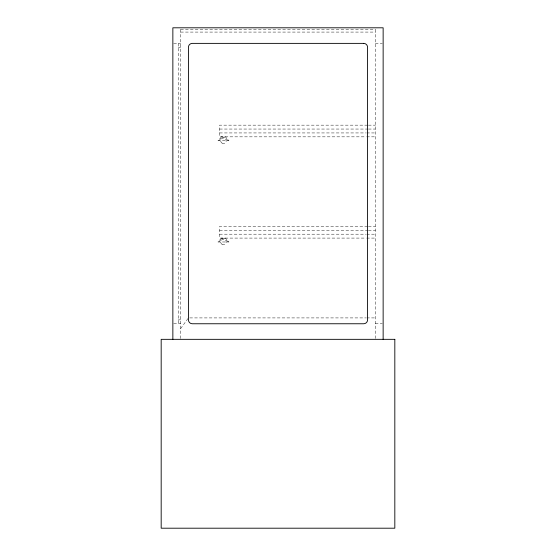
<?xml version="1.0" encoding="UTF-8"?>
<svg xmlns="http://www.w3.org/2000/svg" width="556" height="556" viewBox="0 0 556 556"><rect width="100%" height="100%" fill="white"/><g stroke="black" fill="none" stroke-linecap="round" stroke-linejoin="round"><path stroke-width="0.42" stroke-dasharray="2.78 2.08" d="M180.644 328.624L188.435 317.914L365.834 317.914M218.842 140.731L222.046 137.2L224.916 137.207L228.085 140.731M218.842 241.978L222.046 238.448L224.916 238.454L228.085 241.978M180.644 29.746L375.356 29.746M180.644 32.081L375.356 32.081M173.722 43.375L180.644 43.375M375.356 43.375L382.278 43.375M178.309 47.274L180.644 47.274M367.565 125.156L219.585 125.156L219.585 136.839L365.834 136.839M368.433 125.156L375.356 125.156M219.585 129.048L367.565 129.048M368.433 129.048L375.356 129.048M219.585 132.94L365.834 132.94M366.703 132.94L375.356 132.94M366.703 136.839L375.356 136.839M367.565 226.403L219.585 226.403L219.585 238.086L365.834 238.086M368.433 226.403L375.356 226.403M219.585 230.295L367.565 230.295M368.433 230.295L375.356 230.295M219.585 234.187L365.834 234.187M366.703 234.187L375.356 234.187M366.703 238.086L375.356 238.086M366.703 317.914L375.356 317.914M178.309 319.86L180.644 319.86M173.722 323.759L180.644 323.759M375.356 323.759L382.278 323.759M375.356 29.537L375.356 338.479M180.644 29.537L180.644 338.507M178.309 43.375L178.309 323.759M221.531 136.832L217.994 140.731L228.933 140.731L225.43 136.839L221.531 136.832M221.531 238.079L217.994 241.978L228.933 241.978L225.43 238.086L221.531 238.079M222.08 143.128A2.766 2.766 0 0 0 226.229 140.731A2.766 2.766 0 0 0 222.08 138.333A2.766 2.766 0 0 0 222.08 143.128M222.08 244.376A2.766 2.766 0 0 0 226.229 241.978A2.766 2.766 0 0 0 222.08 239.58A2.766 2.766 0 0 0 222.08 244.376"/><path stroke-width="0.83" d="M383.14 339.334L383.14 27.8L172.86 27.8L172.86 339.334M363.673 43.375L192.327 43.375A3.892 3.892 0 0 0 188.435 47.274L188.435 319.86A3.892 3.892 0 0 0 192.327 323.759L363.673 323.759A3.892 3.892 0 0 0 367.565 319.86L367.565 47.274A3.892 3.892 0 0 0 363.673 43.375M394.823 339.334L161.177 339.334L161.177 528.2L394.823 528.2L394.823 339.334"/></g></svg>
